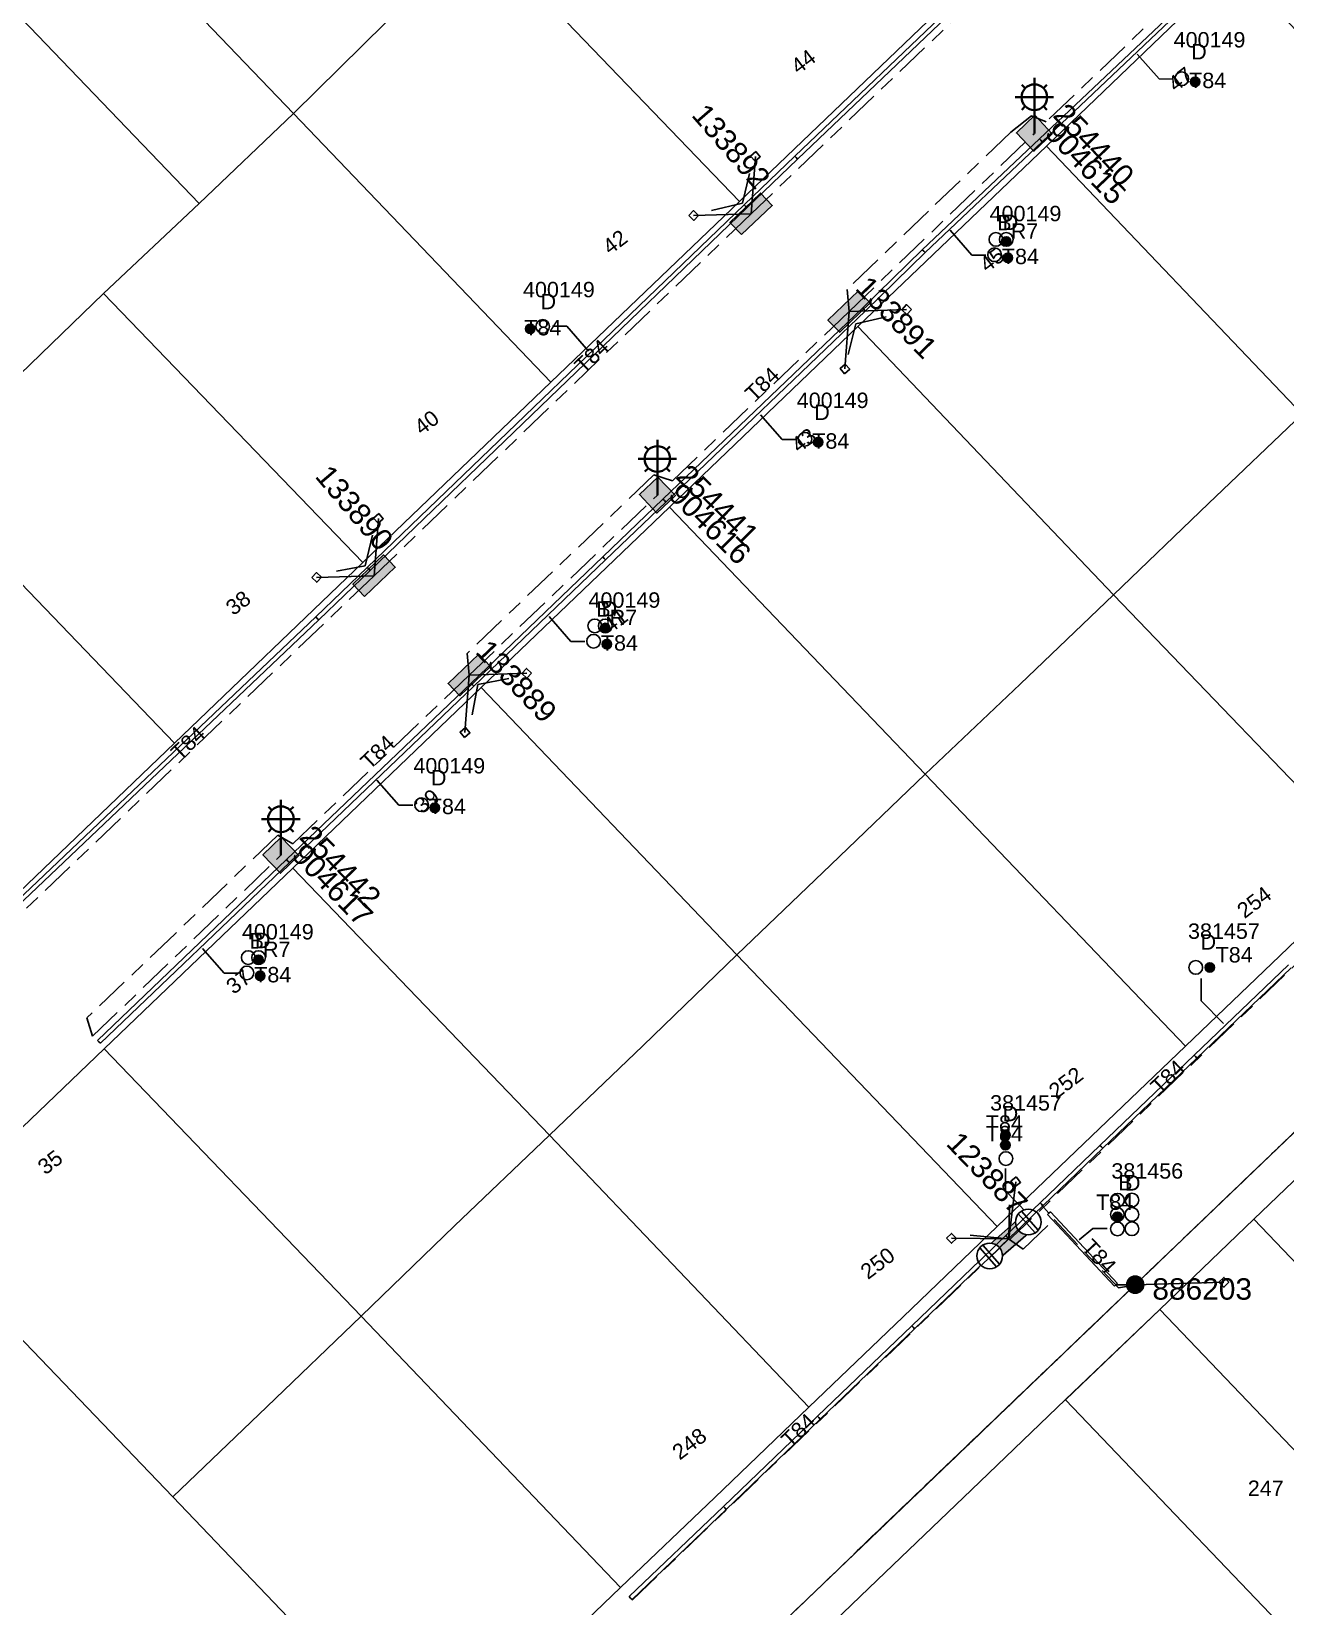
# Model space of a CAD drawing. Header units: metres. Extents: x 249598 to 250736, y 6276356 to 6277377.
# Drawn here: x 249753.5 to 249900.1, y 6276585.7 to 6276769.7 of the extents above; entities that cross this region are included whole.
import ezdxf
from ezdxf.enums import TextEntityAlignment as Align

# ---------------------------------------------------------------- set-up
doc = ezdxf.new("R2010")
doc.units = ezdxf.units.M
doc.linetypes.add('Cable Exist OH', pattern=[1, 1, 0])
doc.linetypes.add('Cable Exist UG', pattern=[8.2, 4, -1.2, 1.8, -1.2])
doc.layers.get('0').update_dxf_attribs({"color": 6})
doc.layers.add('Cadastre Land Parcels_SP_EXT', color=9, linetype='Continuous', lineweight=5)
doc.layers.add('Cadastre Roads_SP_EXT', color=9, linetype='Continuous', lineweight=5)
for name, color, linetype in [('Duct_SP_EXT', 7, 'Continuous'), ('Equip_LV_EXT', 7, 'Continuous'), ('Equip_SP_SL_EXT', 7, 'Continuous'), ('Mains_HV_EXT', 7, 'Continuous'), ('Mains_LV_EXT', 7, 'Continuous'), ('Mains_LV_SL_EXT', 7, 'Continuous'), ('Mains_SL_EXT', 7, 'Continuous'), ('Services_SP_EXT', 7, 'Continuous'), ('SupportsOH_SP_TR_HV_LV_SL_EXT', 7, 'Continuous'), ('SupportsUG_SP_LV_EXT', 7, 'Continuous'), ('SupportsUG_SP_LV_SL_EXT', 7, 'Continuous'), ('Trench_SP_EXT', 7, 'Continuous')]:
    doc.layers.add(name, color=color, linetype=linetype)
doc.styles.add('COLUMN_LABEL', font='arial.ttf')
doc.styles.add('iecARIAL', font='arial.ttf', dxfattribs={"height": 2})
doc.styles.add('POLE_LABEL', font='arial.ttf')
doc.styles.get("Standard").update_dxf_attribs({"font": 'arial.ttf'})
doc.linetypes.add('Cable E OH', pattern='A,9.4,["E",Standard,S=1.7,R=0,X=0,Y=-1],0', length=9.4)

# ---------------------------------------------------------------- blocks, each defined once
blk = doc.blocks.new('COLUMN_EXT')
blk.add_hatch(color=256).paths.add_polyline_path([(-1.49, 1.48), (-1.49, -1.49), (1.48, -1.49), (1.48, 1.48)])
blk.add_lwpolyline([(-1.49, -1.49), (1.48, -1.49), (1.48, 1.48), (-1.49, 1.48)], close=True)
for tag, height, style, flags, p in [('ASSET_NUM', 2.5, 'COLUMN_LABEL', 8, (2, 2)), ('STRUCTURE_PLANT_NUMBER', 0.2, 'POLE_LABEL', 9, (1.81, 0.03)), ('STREET_CODE', 0.2, 'COLUMN_LABEL', 9, (1.81, -0.2))]:
    blk.add_attdef(tag, text='', height=height, dxfattribs=dict(style=style, flags=flags)).set_placement(p, align=Align.MIDDLE_LEFT)
at = {"flags": 9}
for tag, p in [('COLUMN_TYPE', (1.81, -0.4)), ('OWNED_BY', (1.81, -0.6)), ('STATE', (1.81, -0.8)), ('USAGE', (1.81, -1)), ('STREETNAME', (1.81, -1.6)), ('SUBURB', (1.81, -1.8)), ('LEGEND', (1.81, -1.2)), ('LOCATION', (1.81, -1.4)), ('NOTES', (1.81, -2))]:
    blk.add_attdef(tag, text='', height=0.2, dxfattribs=at).set_placement(p, align=Align.MIDDLE_LEFT)
at = {"flags": 1}
blk.add_attdef('Z', (1.81, -2.35), '', height=0.2, dxfattribs=at)
blk = doc.blocks.new('PILLAR_EXT')
blk.add_hatch(color=256).paths.add_polyline_path([(-2.475, 0.99), (-2.475, -0.99), (2.475, -0.99), (2.475, 0.99)])
blk.add_lwpolyline([(-2.475, -0.99), (2.475, -0.99), (2.475, 0.99), (-2.475, 0.99)], close=True)
at = {"style": 'iecARIAL', "flags": 8}
blk.add_attdef('ASSET_NUM', (1.5, 3.5), '', height=2.5, dxfattribs=at)
for tag, p, flags in [('OWNED_BY', (0, -0.2), 9), ('STATE', (0, -0.4), 9), ('SUPPORT_TYPE', (0, -0.6), 9), ('STREETNAME', (0, -1.8), 9), ('SUBURB', (0, -2), 1), ('USAGE', (0, -0.8), 9), ('LEGEND', (0, -1), 9), ('LOCATION', (0, -1.2), 9), ('NOTES', (0, -1.4), 9), ('PARENT', (0, -1.6), 9)]:
    blk.add_attdef(tag, p, '', height=0.2, dxfattribs=dict(flags=flags))
blk = doc.blocks.new('DUCT_EXT')
blk.add_circle((0, 0.8), 0.8)
at = {"flags": 1}
blk.add_attdef('Z', (0, 0), '', height=0.2, dxfattribs=at)
at = {"flags": 9}
for tag, p in [('DUCT_CODE', (0, 0)), ('XSECT_TYPE', (0, -0.2)), ('STATE', (0, -0.6)), ('FB_REFERENCE', (0, -0.4)), ('NOTES', (0, -0.8))]:
    blk.add_attdef(tag, text='', height=0.2, dxfattribs=at).set_placement(p, align=Align.MIDDLE_LEFT)
blk = doc.blocks.new('SL_LANTERN_EXT')
at = {"lineweight": 40}
for p, q in [((-1.46, 5.68), (-1.06, 5.28)), ((0, 1.97), (0, 6.47)), ((1.46, 5.68), (1.06, 5.28)), ((-2.25, 4.22), (2.25, 4.22)), ((-1.46, 2.76), (-1.06, 3.16)), ((0, 0), (0, 2.72)), ((1.46, 2.76), (1.06, 3.16))]:
    blk.add_line(p, q, dxfattribs=at)
blk.add_circle((0, 4.22), 1.5, dxfattribs=at)
at = {"style": 'iecARIAL', "flags": 8}
blk.add_attdef('ASSET_NUM', (1.5, 1.5), '', height=2.5, dxfattribs=at)
for tag, p, height, flags in [('OPERATING_VOLTAGE', (0.98, -1.65), 0.2, 9), ('ORIENTATION', (0.98, -1.85), 0.2, 9), ('CONSTRUCTED_VOLTAGE', (0.98, -0.65), 0.2, 9), ('CONTROL_TYPE', (0.98, -0.85), 0.2, 9), ('LANTERN_PURPOSE', (0.98, -1.05), 0.2, 9), ('LANTERN_TYPE', (0.98, -1.25), 0.2, 9), ('NO_PHASES', (0.98, -1.45), 0.2, 9), ('LNUMBER', (2.18, -3.25), 2.5, 8), ('OWNED_BY', (0.98, -2.05), 0.2, 9), ('STATE', (0.98, -2.25), 0.2, 9), ('USAGE', (0.98, -2.45), 0.2, 9), ('CEXIST', (0.98, -2.65), 0.2, 9), ('CNEW', (0.98, -2.85), 0.2, 9), ('CNUMBER', (0.98, -3.05), 0.2, 9), ('CREMOVE', (0.98, -3.25), 0.2, 9), ('CREPLACE', (0.98, -3.45), 0.2, 9), ('LKINGHEIGHT', (0.98, -3.65), 0.2, 9), ('LBRACKET', (0.98, -3.85), 0.2, 9), ('LBRACKETVOCAB', (0.98, -4.05), 0.2, 9), ('LCATEGORY', (0.98, -4.25), 0.2, 9), ('LCHARGE1', (0.98, -4.45), 0.2, 9), ('LCHARGE1PERCENT', (0.98, -4.65), 0.2, 9), ('LCHARGE2', (0.98, -4.85), 0.2, 9), ('LCHARGE2PERCENT', (0.98, -5.05), 0.2, 9), ('LCHARGE3', (0.98, -5.25), 0.2, 9), ('LCHARGE3PERCENT', (0.98, -5.45), 0.2, 9), ('LEXIST', (0.98, -5.65), 0.2, 9), ('LLAMP', (0.98, -5.85), 0.2, 9), ('LLAMPVOCAB', (0.98, -6.05), 0.2, 9), ('LMAST', (0.98, -6.25), 0.2, 9), ('LMASTVOCAB', (0.98, -6.45), 0.2, 9), ('LNEW', (0.98, -6.65), 0.2, 9), ('LANTNUMBER', (0.98, -6.85), 0.2, 9), ('LOUTREACH', (0.98, -7.25), 0.2, 9), ('LOUTREACHVOCAB', (0.98, -7.45), 0.2, 9), ('STREETNAME', (0.98, -9.25), 0.2, 9), ('LRATECODE', (0.98, -7.65), 0.2, 9), ('LREMOVE', (0.98, -7.85), 0.2, 9), ('LREPLACE', (0.98, -8.05), 0.2, 9), ('LTYPE', (0.98, -8.25), 0.2, 9), ('LTYPEVOCAB', (0.98, -8.45), 0.2, 9), ('LEGEND', (0.98, -8.65), 0.2, 9), ('LOCATION', (0.98, -8.85), 0.2, 9), ('NOTES', (0.98, -9.05), 0.2, 9), ('SUBURB', (0.98, -9.45), 0.2, 1)]:
    blk.add_attdef(tag, p, '', height=height, dxfattribs=dict(flags=flags))
blk = doc.blocks.new('CCP_EXT')
at = {"flags": 9}
for tag, p in [('STATE', (0, -1.8)), ('LIFE_SUPPORT', (0, -1.6)), ('NOTES', (0, -2))]:
    blk.add_attdef(tag, text='', height=0.2, dxfattribs=at).set_placement(p, align=Align.MIDDLE_LEFT)
blk.add_wipeout([(0, 0.57), (0.57, 0), (0, -0.57), (-0.57, 0)])
blk.add_lwpolyline([(-0.57, 0), (0, 0.57), (0.57, 0), (0, -0.57), (-0.57, 0)])
at = {"flags": 1}
blk.add_attdef('Z', (0, 0), '', height=0.2, dxfattribs=at)
at = {"flags": 9}
for tag, p in [('CCP_TYPE', (0, 0)), ('CONSTRUCTED_VOLTAGE', (0, -0.2)), ('OPERATING_VOLTAGE', (0, -0.6)), ('ORIENTATION', (0, -0.8)), ('OWNED_BY', (0, -1)), ('NO_PHASES', (0, -0.4)), ('USAGE', (0, -1.2)), ('LEGEND', (0, -1.4))]:
    blk.add_attdef(tag, text='', height=0.2, dxfattribs=at).set_placement(p, align=Align.MIDDLE_LEFT)
blk = doc.blocks.new('POLE_EXT')
blk.add_hatch(color=256).paths.add_polyline_path([(-1, 0, 1), (1, 0, 1)])
blk.add_lwpolyline([(-1, 0, 1), (1, 0, 1)], format="xyb", close=True)
for tag, height, flags, p in [('pNumber', 2.5, 8, (-17.84, 2.07)), ('OWNED_BY', 0.2, 9, (1.35, -0.4)), ('SPECIAL_USE', 0.2, 9, (1.35, -0.8)), ('STATE', 0.2, 9, (1.35, -1)), ('cLV', 0.2, 9, (1.35, -1.4)), ('hDepth', 0.2, 9, (1.35, -1.6)), ('hDia', 0.2, 9, (1.35, -1.8)), ('PARENT', 0.2, 9, (1.35, -0.6)), ('USAGE', 0.2, 9, (1.35, -1.2)), ('cHV', 0.2, 9, (1.35, -2)), ('cLinedev', 0.2, 9, (1.35, -3.4)), ('LBRACKET', 0.2, 9, (1.35, -2.2)), ('LExisting', 0.2, 9, (1.35, -2.4)), ('LANTNUMBER', 0.2, 9, (1.35, -2.6)), ('LOther', 0.2, 9, (1.35, -2.8)), ('LRemove', 0.2, 9, (1.35, -3)), ('LEGEND', 0.2, 9, (1.35, -3.2)), ('LOCATION', 0.2, 9, (1.35, -3.6)), ('pExisting', 0.2, 9, (1.35, -3.8)), ('pFooting', 0.2, 9, (1.35, -4.4)), ('pNew', 0.2, 9, (1.35, -4.6)), ('pRelocate', 0.2, 9, (1.35, -5)), ('pRemove', 0.2, 9, (1.35, -5.2)), ('pReplace', 0.2, 9, (1.35, -5.4)), ('pStay', 0.2, 9, (1.35, -5.6)), ('PFNUMBER', 0.2, 9, (1.35, -4)), ('NEWPFNUMBER', 0.2, 9, (1.35, -4.2)), ('pType', 0.2, 9, (1.35, -5.8)), ('cspan', 0.2, 9, (1.35, -6)), ('STREETNAME', 0.2, 9, (1.35, -6.2)), ('SUBURB', 0.2, 9, (1.35, -6.4)), ('OPERATED_BY', 0.2, 9, (1.36, -7.01)), ('NOTES', 0.2, 9, (1.35, -6.6)), ('MAINTAINED_BY', 0.2, 9, (1.36, -6.81))]:
    blk.add_attdef(tag, text='', height=height, dxfattribs=dict(flags=flags)).set_placement(p, align=Align.MIDDLE_LEFT)
at = {"style": 'POLE_LABEL'}
for tag, height, flags, p in [('ASSET_NUM', 2.5, 8, (2, 2)), ('STRUCTURE_PLANT_NUMBER', 0.2, 9, (1.35, 0.03)), ('STREET_CODE', 0.2, 9, (1.35, -0.2))]:
    blk.add_attdef(tag, text='', height=height, dxfattribs=dict(at, flags=flags)).set_placement(p, align=Align.MIDDLE_LEFT)
at = {"flags": 1}
blk.add_attdef('Z', (1.35, -7.33), '', height=0.2, dxfattribs=at)
blk = doc.blocks.new('LV_UG_LINKS_CLOSED_EXT')
blk.add_wipeout([(-1.06, 1.06), (-1.18, 0.92), (-1.29, 0.76), (-1.37, 0.59), (-1.43, 0.42), (-1.48, 0.23), (-1.49, 0.05), (-1.49, -0.14), (-1.46, -0.33), (-1.41, -0.51), (-1.33, -0.68), (-1.24, -0.84), (-1.12, -0.99), (-0.99, -1.12), (-0.84, -1.24), (-0.68, -1.33), (-0.51, -1.41), (-0.33, -1.46), (-0.14, -1.49), (0.05, -1.49), (0.23, -1.48), (0.42, -1.43), (0.59, -1.37), (0.76, -1.29), (0.92, -1.18), (1.06, -1.06), (1.18, -0.92), (1.29, -0.76), (1.37, -0.59), (1.43, -0.42), (1.48, -0.23), (1.49, -0.05), (1.49, 0.14), (1.46, 0.33), (1.41, 0.51), (1.33, 0.68), (1.24, 0.84), (1.12, 0.99), (0.99, 1.12), (0.84, 1.24), (0.68, 1.33), (0.51, 1.41), (0.33, 1.46), (0.14, 1.49), (-0.05, 1.49), (-0.23, 1.48), (-0.42, 1.43), (-0.59, 1.37), (-0.76, 1.29), (-0.92, 1.18)])
for p, q in [((-0.25, -1.48), (-0.25, 1.48)), ((0.25, -1.48), (0.25, 1.48))]:
    blk.add_line(p, q)
blk.add_circle((0, 0), 1.5)
at = {"flags": 9}
for tag, p in [('ACTUAL_STATUS', (0, 0)), ('CONSTRUCTED_VOLTAGE', (0, -0.2)), ('OPERATING_VOLTAGE', (0, -0.6)), ('ORIENTATION', (0, -0.8)), ('STATE', (0, -1)), ('SWITCH_TYPE', (0, -1.2)), ('NO_PHASES', (0, -0.4)), ('USAGE', (0, -1.4)), ('NOTES', (0, -1.6))]:
    blk.add_attdef(tag, text='', height=0.2, dxfattribs=at).set_placement(p, align=Align.MIDDLE_LEFT)
at = {"flags": 1}
blk.add_attdef('Z', (0, 0), '', height=0.2, dxfattribs=at)
blk = doc.blocks.new('CABLE_LARGE_EXT')
h = blk.add_hatch(color=256)
edge = h.paths.add_edge_path()
edge.add_arc((0, 0.55), 0.55, 0, 360)
blk.add_circle((0, 0.55), 0.55)
at = {"flags": 1}
blk.add_attdef('Z', (0, 0), '', height=0.2, dxfattribs=at)
at = {"flags": 9}
for tag, p in [('COND_CODE', (0, 0)), ('STATE', (0, -0.4)), ('XSECT_SIZE', (0, -0.6)), ('FB_REFERENCE', (0, -0.2)), ('NOTES', (0, -0.8))]:
    blk.add_attdef(tag, text='', height=0.2, dxfattribs=at).set_placement(p, align=Align.MIDDLE_LEFT)

msp = doc.modelspace()

# ---------------------------------------------------------------- linework, layer by layer
at = {"layer": 'Cadastre Land Parcels_SP_EXT', "linetype": 'Continuous'}
for points in [[(249794.93, 6276770.78), (249764.87, 6276802.21), (249753.86, 6276791.67), (249784.11, 6276760.15), (249794.93, 6276770.78)], [(249858.25, 6276770.92), (249827.97, 6276802.33), (249816.99, 6276791.75), (249806, 6276781.31), (249836.24, 6276749.84), (249858.25, 6276770.92)], [(249784.11, 6276760.15), (249753.86, 6276791.67), (249742.85, 6276781.1), (249773.11, 6276749.64), (249784.11, 6276760.15)], [(249836.24, 6276749.84), (249806, 6276781.31), (249794.93, 6276770.78), (249784.11, 6276760.15), (249814.22, 6276728.76), (249836.24, 6276749.84)], [(249913.02, 6276735.65), (249923.96, 6276746.1), (249894.13, 6276777.42), (249872.12, 6276756.33), (249902.01, 6276725.02), (249913.02, 6276735.65)], [(249814.22, 6276728.76), (249784.11, 6276760.15), (249773.11, 6276749.64), (249761.92, 6276739.12), (249792.21, 6276707.67), (249814.22, 6276728.76)], [(249891.09, 6276714.59), (249902.01, 6276725.02), (249872.12, 6276756.33), (249850.1, 6276735.24), (249879.97, 6276703.9), (249891.09, 6276714.59)], [(249792.21, 6276707.67), (249761.92, 6276739.12), (249750.93, 6276728.49), (249739.92, 6276718.07), (249770.2, 6276686.6), (249792.21, 6276707.67)], [(249869.07, 6276693.48), (249879.97, 6276703.9), (249850.1, 6276735.24), (249828.08, 6276714.16), (249857.97, 6276682.95), (249869.07, 6276693.48)], [(249917.67, 6276679.25), (249921.42, 6276682.83), (249932.42, 6276693.38), (249902.01, 6276725.02), (249891.09, 6276714.59), (249879.97, 6276703.9), (249910.41, 6276672.29), (249917.67, 6276679.25)], [(249846.95, 6276672.36), (249857.97, 6276682.95), (249828.08, 6276714.16), (249806.06, 6276693.07), (249835.96, 6276661.85), (249846.95, 6276672.36)], [(249899.4, 6276661.74), (249910.41, 6276672.29), (249879.97, 6276703.9), (249869.07, 6276693.48), (249857.97, 6276682.95), (249888.39, 6276651.2), (249899.4, 6276661.74)], [(249824.96, 6276651.22), (249835.96, 6276661.85), (249806.06, 6276693.07), (249784.04, 6276671.98), (249814.05, 6276640.79), (249824.96, 6276651.22)], [(249877.38, 6276640.66), (249888.39, 6276651.2), (249857.97, 6276682.95), (249846.95, 6276672.36), (249835.96, 6276661.85), (249866.38, 6276630.11), (249877.38, 6276640.66)], [(249802.96, 6276630.19), (249814.05, 6276640.79), (249784.04, 6276671.98), (249762.01, 6276650.89), (249792.04, 6276619.66), (249802.96, 6276630.19)], [(249855.38, 6276619.57), (249866.38, 6276630.11), (249835.96, 6276661.85), (249824.96, 6276651.22), (249814.05, 6276640.79), (249844.36, 6276609.02), (249855.38, 6276619.57)], [(249781.01, 6276609.04), (249792.04, 6276619.66), (249762.01, 6276650.89), (249739.99, 6276629.8), (249770.01, 6276598.55), (249781.01, 6276609.04)], [(249833.36, 6276598.47), (249844.36, 6276609.02), (249814.05, 6276640.79), (249802.96, 6276630.19), (249792.04, 6276619.66), (249822.36, 6276587.93), (249833.36, 6276598.47)], [(249938.99, 6276608.49), (249907.39, 6276641.52), (249896.38, 6276630.97), (249927.99, 6276597.95), (249938.99, 6276608.49)], [(249927.99, 6276597.95), (249896.38, 6276630.97), (249885.38, 6276620.43), (249916.98, 6276587.41), (249927.99, 6276597.95)], [(249916.98, 6276587.41), (249885.38, 6276620.43), (249874.37, 6276609.88), (249905.97, 6276576.86), (249916.98, 6276587.41)], [(249811.34, 6276577.39), (249822.36, 6276587.93), (249792.04, 6276619.66), (249781.01, 6276609.04), (249770.01, 6276598.55), (249800.33, 6276566.85), (249811.34, 6276577.39)]]:
    msp.add_lwpolyline(points, close=True, dxfattribs=at)
at = {"layer": 'Duct_SP_EXT'}
for p, q in [((249880.8, 6276791.45), (249842.71, 6276755.16)), ((249881.13, 6276791.11), (249843.05, 6276754.82)), ((249893.41, 6276778.11), (249871.31, 6276757.19)), ((249893.74, 6276777.77), (249871.64, 6276756.84)), ((249871.31, 6276757.19), (249857.62, 6276744.22)), ((249871.64, 6276756.84), (249857.95, 6276743.88)), ((249871.31, 6276757.19), (249871.48, 6276757.02)), ((249871.31, 6276757.19), (249871.48, 6276757.02)), ((249871.64, 6276756.84), (249871.48, 6276757.02)), ((249871.64, 6276756.84), (249871.48, 6276757.02)), ((249842.71, 6276755.16), (249842.88, 6276754.99)), ((249843.05, 6276754.82), (249842.88, 6276754.99)), ((249836.8, 6276749.47), (249836.96, 6276749.3)), ((249836.8, 6276749.47), (249836.96, 6276749.3)), ((249837.13, 6276749.13), (249836.96, 6276749.3)), ((249837.13, 6276749.13), (249836.96, 6276749.3)), ((249857.62, 6276744.22), (249857.79, 6276744.05)), ((249857.95, 6276743.88), (249857.79, 6276744.05)), ((249850.66, 6276737.43), (249850.83, 6276737.25)), ((249850.66, 6276737.43), (249850.83, 6276737.25)), ((249850.99, 6276737.08), (249850.83, 6276737.25)), ((249850.99, 6276737.08), (249850.83, 6276737.25)), ((249827.31, 6276715.09), (249820.27, 6276708.35)), ((249827.64, 6276714.74), (249820.6, 6276708)), ((249827.31, 6276715.09), (249827.48, 6276714.91)), ((249827.31, 6276715.09), (249827.48, 6276714.91)), ((249827.64, 6276714.74), (249827.48, 6276714.91)), ((249827.64, 6276714.74), (249827.48, 6276714.91)), ((249792.75, 6276707.11), (249792.92, 6276706.94)), ((249792.75, 6276707.11), (249792.92, 6276706.94)), ((249793.09, 6276706.77), (249792.92, 6276706.94)), ((249793.09, 6276706.77), (249792.92, 6276706.94)), ((249820.27, 6276708.35), (249820.43, 6276708.17)), ((249820.6, 6276708), (249820.43, 6276708.17)), ((249786.74, 6276701.33), (249748.53, 6276665.06)), ((249786.74, 6276701.33), (249786.91, 6276701.16)), ((249787.08, 6276700.98), (249748.86, 6276664.72)), ((249787.08, 6276700.98), (249786.91, 6276701.16)), ((249804.88, 6276693.59), (249805.04, 6276693.41)), ((249804.88, 6276693.59), (249805.04, 6276693.41)), ((249805.21, 6276693.24), (249805.04, 6276693.41)), ((249805.21, 6276693.24), (249805.04, 6276693.41)), ((249783.3, 6276672.98), (249761.21, 6276651.86)), ((249783.64, 6276672.64), (249761.55, 6276651.52)), ((249783.3, 6276672.98), (249783.47, 6276672.81)), ((249783.3, 6276672.98), (249783.47, 6276672.81)), ((249783.64, 6276672.64), (249783.47, 6276672.81)), ((249783.64, 6276672.64), (249783.47, 6276672.81)), ((249900.41, 6276660.69), (249889.4, 6276650.15)), ((249900.74, 6276660.34), (249889.73, 6276649.8)), ((249761.21, 6276651.86), (249761.38, 6276651.69)), ((249761.55, 6276651.52), (249761.38, 6276651.69)), ((249889.4, 6276650.15), (249878.39, 6276639.6)), ((249889.73, 6276649.8), (249878.73, 6276639.25)), ((249889.4, 6276650.15), (249889.57, 6276649.97)), ((249889.73, 6276649.8), (249889.57, 6276649.97)), ((249878.39, 6276639.6), (249878.56, 6276639.43)), ((249878.73, 6276639.25), (249878.56, 6276639.43)), ((249880.07, 6276623.13), (249880.25, 6276623.29)), ((249880.42, 6276623.46), (249880.25, 6276623.29)), ((249856.39, 6276618.52), (249845.37, 6276607.97)), ((249856.39, 6276618.52), (249856.55, 6276618.35)), ((249856.72, 6276618.17), (249845.7, 6276607.62)), ((249856.72, 6276618.17), (249856.55, 6276618.35)), ((249845.37, 6276607.97), (249834.37, 6276597.42)), ((249845.7, 6276607.62), (249834.71, 6276597.07)), ((249845.37, 6276607.97), (249845.54, 6276607.8)), ((249845.7, 6276607.62), (249845.54, 6276607.8)), ((249834.37, 6276597.42), (249823.37, 6276586.88)), ((249834.71, 6276597.07), (249823.7, 6276586.53)), ((249834.37, 6276597.42), (249834.54, 6276597.24)), ((249834.71, 6276597.07), (249834.54, 6276597.24)), ((249823.37, 6276586.88), (249823.53, 6276586.71)), ((249823.7, 6276586.53), (249823.53, 6276586.71))]:
    msp.add_line(p, q, dxfattribs=at)
for points in [[(249886.93, 6276764.16), (249885.31, 6276764.17), (249882.75, 6276767.07)], [(249865.05, 6276743.6), (249863.42, 6276743.6), (249860.87, 6276746.5)], [(249814.39, 6276735.3), (249816.07, 6276735.3), (249818.59, 6276732.36)], [(249842.88, 6276722.04), (249841.26, 6276722.05), (249838.7, 6276724.95)], [(249818.17, 6276698.45), (249816.55, 6276698.46), (249813.99, 6276701.36)], [(249798.06, 6276679.35), (249796.44, 6276679.35), (249793.88, 6276682.26)], [(249777.65, 6276659.7), (249776.03, 6276659.7), (249773.48, 6276662.6)], [(249890.23, 6276659.08), (249890.23, 6276656.47), (249892.81, 6276653.83)], [(249867.33, 6276636.9), (249867.33, 6276634.29), (249869.91, 6276631.65)], [(249879.24, 6276629.9), (249877.55, 6276629.9), (249875.95, 6276628.58)]]:
    msp.add_lwpolyline(points, dxfattribs=at)
at = {"layer": 'Mains_LV_EXT', "linetype": 'Cable Exist OH'}
msp.add_lwpolyline([(249882.51, 6276623.32), (249849.61, 6276591.86)], dxfattribs=at)
at = {"layer": 'Mains_LV_SL_EXT', "linetype": 'Cable Exist UG'}
msp.add_lwpolyline([(249760.64, 6276652.35), (249782.65, 6276673.48)], dxfattribs=at)
at = {"layer": 'Trench_SP_EXT', "linetype": 'Cable Exist UG'}
for points in [[(249832.97, 6276748.8), (249836.6, 6276749.66), (249837.44, 6276753.14)], [(249853.4, 6276736.4), (249849.85, 6276735.55), (249848.96, 6276731.97)], [(249789.16, 6276706.69), (249792.51, 6276707.31), (249793.34, 6276710.87)], [(249809.3, 6276694.12), (249805.68, 6276693.43), (249804.99, 6276689.89)], [(249863.2, 6276629.1), (249867.75, 6276628.66), (249867.83, 6276633.18)], [(249872.42, 6276631.67), (249871.51, 6276632.67)], [(249880.25, 6276623.29), (249882.51, 6276623.32)]]:
    msp.add_lwpolyline(points, dxfattribs=at)

# ---------------------------------------------------------------- block references
at = {"layer": 'Duct_SP_EXT'}
for name, p in [('DUCT_EXT', (249887.95, 6276763.4)), ('CABLE_LARGE_EXT', (249889.51, 6276763.3)), ('DUCT_EXT', (249866.22, 6276744.63)), ('DUCT_EXT', (249867.43, 6276744.63)), ('CABLE_LARGE_EXT', (249867.43, 6276744.63)), ('DUCT_EXT', (249866.07, 6276742.84)), ('CABLE_LARGE_EXT', (249867.62, 6276742.74)), ('CABLE_LARGE_EXT', (249811.8, 6276734.42)), ('DUCT_EXT', (249813.25, 6276734.47)), ('DUCT_EXT', (249843.9, 6276721.29)), ('CABLE_LARGE_EXT', (249845.46, 6276721.18)), ('DUCT_EXT', (249819.34, 6276699.48)), ('DUCT_EXT', (249820.56, 6276699.48)), ('CABLE_LARGE_EXT', (249820.56, 6276699.48)), ('DUCT_EXT', (249819.2, 6276697.69)), ('CABLE_LARGE_EXT', (249820.75, 6276697.59)), ('DUCT_EXT', (249799.09, 6276678.59)), ('CABLE_LARGE_EXT', (249800.64, 6276678.49)), ('DUCT_EXT', (249778.83, 6276660.73)), ('DUCT_EXT', (249780.04, 6276660.73)), ('CABLE_LARGE_EXT', (249780.04, 6276660.73)), ('DUCT_EXT', (249778.68, 6276658.94)), ('CABLE_LARGE_EXT', (249780.23, 6276658.84)), ('DUCT_EXT', (249880.43, 6276632.39)), ('DUCT_EXT', (249882.13, 6276632.41)), ('DUCT_EXT', (249880.42, 6276630.71)), ('CABLE_LARGE_EXT', (249880.42, 6276630.71)), ('DUCT_EXT', (249882.12, 6276630.73)), ('DUCT_EXT', (249880.42, 6276629.03)), ('DUCT_EXT', (249882.12, 6276629.05))]:
    msp.add_blockref(name, p, dxfattribs=at)
for name, p, rotation in [('DUCT_EXT', (249888.79, 6276660.39), 269.8953232904745), ('CABLE_LARGE_EXT', (249890.68, 6276660.39), 269.4694986814732), ('CABLE_LARGE_EXT', (249866.8, 6276640.78), 270.4700355633914), ('DUCT_EXT', (249866.59, 6276638.05), 269.8007674655937), ('CABLE_LARGE_EXT', (249866.78, 6276639.62), 270.4264275860479)]:
    msp.add_blockref(name, p, dxfattribs=dict(at, rotation=rotation))
at = {"layer": 'Equip_SP_SL_EXT'}
ref = msp.add_blockref('SL_LANTERN_EXT', (249870.72, 6276757.82), dxfattribs=at)
ref.add_attrib('ASSET_NUM', '254440', dxfattribs={"layer": '0', "height": 2.5, "rotation": 313.5814, "style": 'iecARIAL'}).set_placement((249872.22, 6276759.32), align=Align.BOTTOM_LEFT)
ref = msp.add_blockref('SL_LANTERN_EXT', (249826.66, 6276715.56), dxfattribs=at)
ref.add_attrib('ASSET_NUM', '254441', dxfattribs={"layer": '0', "height": 2.5, "rotation": 315.3836, "style": 'iecARIAL'}).set_placement((249828.16, 6276717.06), align=Align.BOTTOM_LEFT)
ref = msp.add_blockref('SL_LANTERN_EXT', (249782.65, 6276673.48), dxfattribs=at)
ref.add_attrib('ASSET_NUM', '254442', dxfattribs={"layer": '0', "height": 2.5, "rotation": 313.8478, "style": 'iecARIAL'}).set_placement((249784.15, 6276674.98), align=Align.BOTTOM_LEFT)
at = {"layer": 'SupportsUG_SP_LV_EXT'}
ref = msp.add_blockref('PILLAR_EXT', (249837.61, 6276748.41), dxfattribs=dict(at, rotation=43.64691124998437))
ref.add_attrib('ASSET_NUM', '133892', dxfattribs={"layer": '0', "height": 2.5, "rotation": 310.8739, "style": 'iecARIAL'}).set_placement((249839.11, 6276751.91), align=Align.MIDDLE_RIGHT)
ref = msp.add_blockref('PILLAR_EXT', (249849.06, 6276737.01), dxfattribs=dict(at, rotation=223.9538417343363))
ref.add_attrib('ASSET_NUM', '133891', dxfattribs={"layer": '0', "height": 2.5, "rotation": 314.1109, "style": 'iecARIAL'}).set_placement((249850.56, 6276740.51), align=Align.MIDDLE_LEFT)
ref = msp.add_blockref('PILLAR_EXT', (249793.54, 6276706.14), dxfattribs=dict(at, rotation=43.68068900223875))
ref.add_attrib('ASSET_NUM', '133890', dxfattribs={"layer": '0', "height": 2.5, "rotation": 310.374, "style": 'iecARIAL'}).set_placement((249795.04, 6276709.64), align=Align.MIDDLE_RIGHT)
ref = msp.add_blockref('PILLAR_EXT', (249804.67, 6276694.54), dxfattribs=dict(at, rotation=223.7339959405942))
ref.add_attrib('ASSET_NUM', '133889', dxfattribs={"layer": '0', "height": 2.5, "rotation": 313.6663, "style": 'iecARIAL'}).set_placement((249806.17, 6276698.04), align=Align.MIDDLE_LEFT)
ref = msp.add_blockref('PILLAR_EXT', (249867.75, 6276628.66), dxfattribs=dict(at, rotation=41.28605965926274))
ref.add_attrib('ASSET_NUM', '123887', dxfattribs={"layer": '0', "height": 2.5, "rotation": 313.809, "style": 'iecARIAL'}).set_placement((249869.25, 6276632.16), align=Align.MIDDLE_RIGHT)
at = {"layer": 'SupportsUG_SP_LV_SL_EXT'}
ref = msp.add_blockref('COLUMN_EXT', (249870.72, 6276757.82), dxfattribs=dict(at, rotation=223.7086640586891))
ref.add_attrib('ASSET_NUM', '904615', dxfattribs={"layer": '0', "height": 2.5, "rotation": 313.5814, "style": 'COLUMN_LABEL'}).set_placement((249872.72, 6276758.57), align=Align.MIDDLE_LEFT)
ref = msp.add_blockref('COLUMN_EXT', (249826.66, 6276715.56), dxfattribs=dict(at, rotation=223.6771709916009))
ref.add_attrib('ASSET_NUM', '904616', dxfattribs={"layer": '0', "height": 2.5, "rotation": 315.3836, "style": 'COLUMN_LABEL'}).set_placement((249828.66, 6276716.31), align=Align.MIDDLE_LEFT)
ref = msp.add_blockref('COLUMN_EXT', (249782.65, 6276673.48), dxfattribs=dict(at, rotation=223.9866204050792))
ref.add_attrib('ASSET_NUM', '904617', dxfattribs={"layer": '0', "height": 2.5, "rotation": 313.8478, "style": 'COLUMN_LABEL'}).set_placement((249784.65, 6276674.23), align=Align.MIDDLE_LEFT)

# ---------------------------------------------------------------- texts
at = {"layer": 'Cadastre Land Parcels_SP_EXT'}
for s, rotation, p in [('44', 37.2471, (249843.14, 6276764.65)), ('47', 37.2541, (249887.22, 6276762.58)), ('42', 37.2471, (249821.13, 6276743.57)), ('45', 37.2555, (249865.2, 6276741.5)), ('40', 37.2458, (249799.11, 6276722.49)), ('43', 37.2521, (249843.19, 6276720.41)), ('38', 37.2493, (249777.09, 6276701.41)), ('41', 37.2463, (249821.17, 6276699.33)), ('39', 37.246, (249799.15, 6276678.25)), ('254', 37.2541, (249895.29, 6276666.02)), ('37', 37.246, (249777.13, 6276657.16)), ('252', 37.2568, (249873.28, 6276644.94)), ('35', 37.245, (249755.11, 6276636.07)), ('250', 37.2519, (249851.27, 6276623.85)), ('248', 37.3101, (249829.27, 6276602.76))]:
    msp.add_text(s, height=1.8, rotation=rotation, dxfattribs=at).set_placement(p)
msp.add_text('247', height=1.8, dxfattribs=at).set_placement((249895.67, 6276598.64))
at = {"layer": 'Duct_SP_EXT'}
for s, p in [('400149', (249887, 6276767.85)), ('D', (249889.05, 6276766.45)), ('T84', (249888.81, 6276763.1)), ('400149', (249865.49, 6276747.55)), ('B', (249866.38, 6276746.49)), ('D', (249867.02, 6276746.53)), ('R7', (249867.96, 6276745.51)), ('T84', (249866.92, 6276742.54)), ('400149', (249810.95, 6276738.67)), ('D', (249813, 6276737.27)), ('T84', (249811.1, 6276734.22)), ('400149', (249842.95, 6276725.73)), ('D', (249845, 6276724.33)), ('T84', (249844.76, 6276720.98)), ('400149', (249818.61, 6276702.4)), ('B', (249819.51, 6276701.34)), ('D', (249820.14, 6276701.38)), ('R7', (249821.08, 6276700.37)), ('T84', (249820.05, 6276697.39)), ('400149', (249798.14, 6276683.04)), ('D', (249800.19, 6276681.64)), ('T84', (249799.94, 6276678.29)), ('400149', (249778.1, 6276663.65)), ('381457', (249888.68, 6276663.72)), ('B', (249778.99, 6276662.59)), ('D', (249779.62, 6276662.63)), ('R7', (249780.56, 6276661.61)), ('D', (249890.15, 6276662.46)), ('T84', (249891.91, 6276660.96)), ('T84', (249779.53, 6276658.64)), ('381457', (249865.55, 6276643.66)), ('T84', (249865.04, 6276641.3)), ('D', (249867.02, 6276642.41)), ('T84', (249865.05, 6276640.07)), ('381456', (249879.72, 6276635.71)), ('B', (249880.52, 6276634.35)), ('D', (249881.31, 6276634.32)), ('T84', (249877.95, 6276632.06))]:
    msp.add_text(s, height=1.8, dxfattribs=at).set_placement(p)
at = {"layer": 'Mains_LV_EXT'}
for rotation, p in [(43.809, (249818.04, 6276729.64)), (43.7722, (249837.97, 6276726.38)), (43.7299, (249770.86, 6276684.44)), (43.7266, (249793.01, 6276683.39)), (43.8873, (249885.37, 6276645.45)), (313.1272, (249876.18, 6276627.59)), (43.779, (249842.19, 6276604.16))]:
    msp.add_text('T84', height=1.8, rotation=rotation, dxfattribs=at).set_placement(p)

# ---------------------------------------------------------------- next in the draw order: block references
at = {"layer": 'Services_SP_EXT'}
for p, rotation in [((249838.12, 6276755.12), 265.6469113615332), ((249830.89, 6276748.22), 1.646911212943252), ((249855.78, 6276737.24), 181.9538415750385), ((249848.58, 6276730.3), 85.95384167458933), ((249794.05, 6276712.84), 265.6806890324836), ((249786.82, 6276705.94), 1.680688999905755), ((249811.39, 6276694.75), 181.7339956133521), ((249804.17, 6276687.83), 85.73399581836216), ((249868.54, 6276635.34), 263.2860595245221), ((249861.03, 6276628.74), 359.2860597372108)]:
    msp.add_blockref('CCP_EXT', p, dxfattribs=dict(at, rotation=rotation))
msp.add_blockref('CCP_EXT', (249892.87, 6276623.6), dxfattribs=at)

# ---------------------------------------------------------------- next in the draw order: linework, layer by layer
at = {"layer": 'Cadastre Roads_SP_EXT', "linetype": 'Continuous'}
for points in [[(249858.25, 6276770.92), (249836.24, 6276749.84), (249814.22, 6276728.76), (249792.21, 6276707.67), (249770.2, 6276686.6), (249748.19, 6276665.52), (249726.19, 6276644.45), (249701.86, 6276621.16), (249715.76, 6276606.6), (249739.99, 6276629.8), (249739.99, 6276629.8), (249762.01, 6276650.89), (249784.04, 6276671.98), (249806.06, 6276693.07), (249828.08, 6276714.16), (249850.1, 6276735.24), (249872.12, 6276756.33), (249894.13, 6276777.42)], [(250009.48, 6276767.19), (249998.47, 6276756.64), (249987.46, 6276746.1), (249976.46, 6276735.56), (249965.45, 6276725.01), (249954.45, 6276714.47), (249943.44, 6276703.92), (249932.42, 6276693.38), (249921.42, 6276682.83), (249917.67, 6276679.25), (249910.41, 6276672.29), (249899.4, 6276661.74), (249888.39, 6276651.2), (249877.38, 6276640.66), (249866.38, 6276630.11), (249855.38, 6276619.57), (249844.36, 6276609.02), (249833.36, 6276598.47), (249822.36, 6276587.93), (249811.34, 6276577.39)], [(249841.34, 6276578.26), (249852.35, 6276588.8), (249863.36, 6276599.34), (249874.37, 6276609.89), (249885.38, 6276620.43), (249896.38, 6276630.97), (249907.39, 6276641.52), (249918.4, 6276652.06), (249931.61, 6276664.7), (250004.25, 6276734.28)]]:
    msp.add_lwpolyline(points, dxfattribs=at)
at = {"layer": 'Duct_SP_EXT'}
for p, q in [((249842.71, 6276755.16), (249836.8, 6276749.47)), ((249843.05, 6276754.82), (249837.13, 6276749.13)), ((249836.8, 6276749.47), (249792.75, 6276707.11)), ((249837.13, 6276749.13), (249793.09, 6276706.77)), ((249857.62, 6276744.22), (249850.66, 6276737.43)), ((249857.95, 6276743.88), (249850.99, 6276737.08)), ((249850.66, 6276737.43), (249827.31, 6276715.09)), ((249850.99, 6276737.08), (249827.64, 6276714.74)), ((249792.75, 6276707.11), (249786.74, 6276701.33)), ((249820.27, 6276708.35), (249804.88, 6276693.59)), ((249820.6, 6276708), (249805.21, 6276693.24)), ((249793.09, 6276706.77), (249787.08, 6276700.98)), ((249804.88, 6276693.59), (249783.3, 6276672.98)), ((249805.21, 6276693.24), (249783.64, 6276672.64))]:
    msp.add_line(p, q, dxfattribs=at)
at = {"layer": 'Mains_LV_EXT', "linetype": 'Cable Exist UG'}
for points in [[(249881.59, 6276790.49), (249837.61, 6276748.41)], [(249893.14, 6276779.27), (249872.11, 6276759.16), (249870.37, 6276759.87), (249867.96, 6276757.94), (249867.96, 6276757.94), (249858.33, 6276748.74), (249848.84, 6276739.58), (249849.06, 6276737.01)], [(249837.61, 6276748.41), (249793.54, 6276706.14)], [(249849.06, 6276737.01), (249828.41, 6276717.23), (249826.24, 6276717.91), (249826.24, 6276717.91), (249804.42, 6276697.07), (249804.67, 6276694.54)], [(249793.54, 6276706.14), (249749.46, 6276663.97)], [(249804.67, 6276694.54), (249784.05, 6276674.82), (249782.28, 6276675.84), (249782.28, 6276675.84), (249770.28, 6276664.31), (249759.98, 6276654.49), (249760.64, 6276652.35)]]:
    msp.add_lwpolyline(points, dxfattribs=at)
at = {"layer": 'Mains_LV_EXT', "linetype": 'Cable Exist OH'}
msp.add_lwpolyline([(249904.74, 6276644.61), (249882.51, 6276623.32)], dxfattribs=at)
at = {"layer": 'Mains_LV_SL_EXT', "linetype": 'Cable Exist UG'}
for points in [[(249849.06, 6276737.01), (249870.72, 6276757.82)], [(249804.67, 6276694.54), (249826.66, 6276715.56)]]:
    msp.add_lwpolyline(points, dxfattribs=at)
at = {"layer": 'Services_SP_EXT'}
for points in [[(249837.61, 6276748.41), (249838.12, 6276755.12)], [(249837.61, 6276748.41), (249830.89, 6276748.22)], [(249849.06, 6276737.01), (249848.58, 6276730.3)], [(249849.06, 6276737.01), (249855.78, 6276737.24)], [(249793.54, 6276706.14), (249794.05, 6276712.84)], [(249793.54, 6276706.14), (249786.82, 6276705.94)], [(249804.67, 6276694.54), (249804.17, 6276687.83)], [(249804.67, 6276694.54), (249811.39, 6276694.75)], [(249892.87, 6276623.6), (249882.51, 6276623.32)]]:
    msp.add_lwpolyline(points, dxfattribs=at)

# ---------------------------------------------------------------- next in the draw order: block references
at = {"layer": 'SupportsOH_SP_TR_HV_LV_SL_EXT'}
ref = msp.add_blockref('POLE_EXT', (249882.51, 6276623.32), dxfattribs=at)
ref.add_attrib('ASSET_NUM', '886203', dxfattribs={"layer": '0', "height": 2.5, "style": 'POLE_LABEL'}).set_placement((249884.51, 6276624.07), align=Align.TOP_LEFT)

# ---------------------------------------------------------------- next in the draw order: block references
at = {"layer": 'Equip_LV_EXT', "rotation": 41.28605965926274}
msp.add_blockref('LV_UG_LINKS_CLOSED_EXT', (249865.5, 6276626.68), dxfattribs=at)

# ---------------------------------------------------------------- next in the draw order: block references
msp.add_blockref('LV_UG_LINKS_CLOSED_EXT', (249870.01, 6276630.64), dxfattribs=at)

# ---------------------------------------------------------------- next in the draw order: linework, layer by layer
at = {"layer": 'Duct_SP_EXT'}
for p, q in [((249878.39, 6276639.6), (249871.4, 6276632.9)), ((249878.73, 6276639.25), (249871.73, 6276632.56)), ((249871.4, 6276632.9), (249867.39, 6276629.06)), ((249871.73, 6276632.56), (249867.72, 6276628.71)), ((249871.4, 6276632.9), (249871.56, 6276632.73)), ((249871.4, 6276632.9), (249871.56, 6276632.73)), ((249871.73, 6276632.56), (249871.56, 6276632.73)), ((249871.73, 6276632.56), (249871.56, 6276632.73)), ((249872.24, 6276631.51), (249872.42, 6276631.67)), ((249872.24, 6276631.51), (249880.07, 6276623.13)), ((249872.59, 6276631.84), (249872.42, 6276631.67)), ((249872.59, 6276631.84), (249880.42, 6276623.46)), ((249867.39, 6276629.06), (249856.39, 6276618.52)), ((249867.72, 6276628.71), (249856.72, 6276618.17)), ((249867.39, 6276629.06), (249867.55, 6276628.89)), ((249867.39, 6276629.06), (249867.55, 6276628.89)), ((249867.72, 6276628.71), (249867.55, 6276628.89)), ((249867.72, 6276628.71), (249867.55, 6276628.89))]:
    msp.add_line(p, q, dxfattribs=at)
at = {"layer": 'Mains_HV_EXT', "linetype": 'Cable E OH'}
msp.add_lwpolyline([(249966.35, 6276703.61), (249937.97, 6276676.43), (249937.97, 6276676.43), (249904.74, 6276644.61), (249904.74, 6276644.61), (249882.51, 6276623.32), (249882.51, 6276623.32), (249849.69, 6276591.88), (249849.69, 6276591.88), (249816.56, 6276560.14), (249784.5, 6276529.21), (249749.14, 6276569.56), (249713.81, 6276605.27), (249713.81, 6276605.27), (249694.82, 6276625.39), (249669.66, 6276650.45)], dxfattribs=at)
at = {"layer": 'Mains_HV_EXT', "linetype": 'Cable Exist OH'}
msp.add_lwpolyline([(249849.68, 6276591.87), (249882.51, 6276623.32), (249904.74, 6276644.61), (249937.97, 6276676.43)], dxfattribs=at)
at = {"layer": 'Mains_LV_EXT', "linetype": 'Cable Exist UG'}
for points in [[(249911.77, 6276670.85), (249867.82, 6276628.57)], [(249867.68, 6276628.66), (249869.41, 6276627.48), (249869.41, 6276627.48), (249873.04, 6276630.95), (249880.54, 6276622.95), (249882.47, 6276623.28)], [(249823.71, 6276586.46), (249867.75, 6276628.66)]]:
    msp.add_lwpolyline(points, dxfattribs=at)
at = {"layer": 'Mains_SL_EXT', "linetype": 'Cable Exist OH'}
msp.add_lwpolyline([(249784.5, 6276529.21), (249816.56, 6276560.14), (249849.69, 6276591.88), (249882.51, 6276623.32), (249904.74, 6276644.61), (249937.97, 6276676.43)], dxfattribs=at)
at = {"layer": 'Services_SP_EXT'}
for points in [[(249867.75, 6276628.66), (249868.54, 6276635.34)], [(249867.75, 6276628.66), (249861.03, 6276628.74)]]:
    msp.add_lwpolyline(points, dxfattribs=at)

doc.saveas('drawing.dxf')
